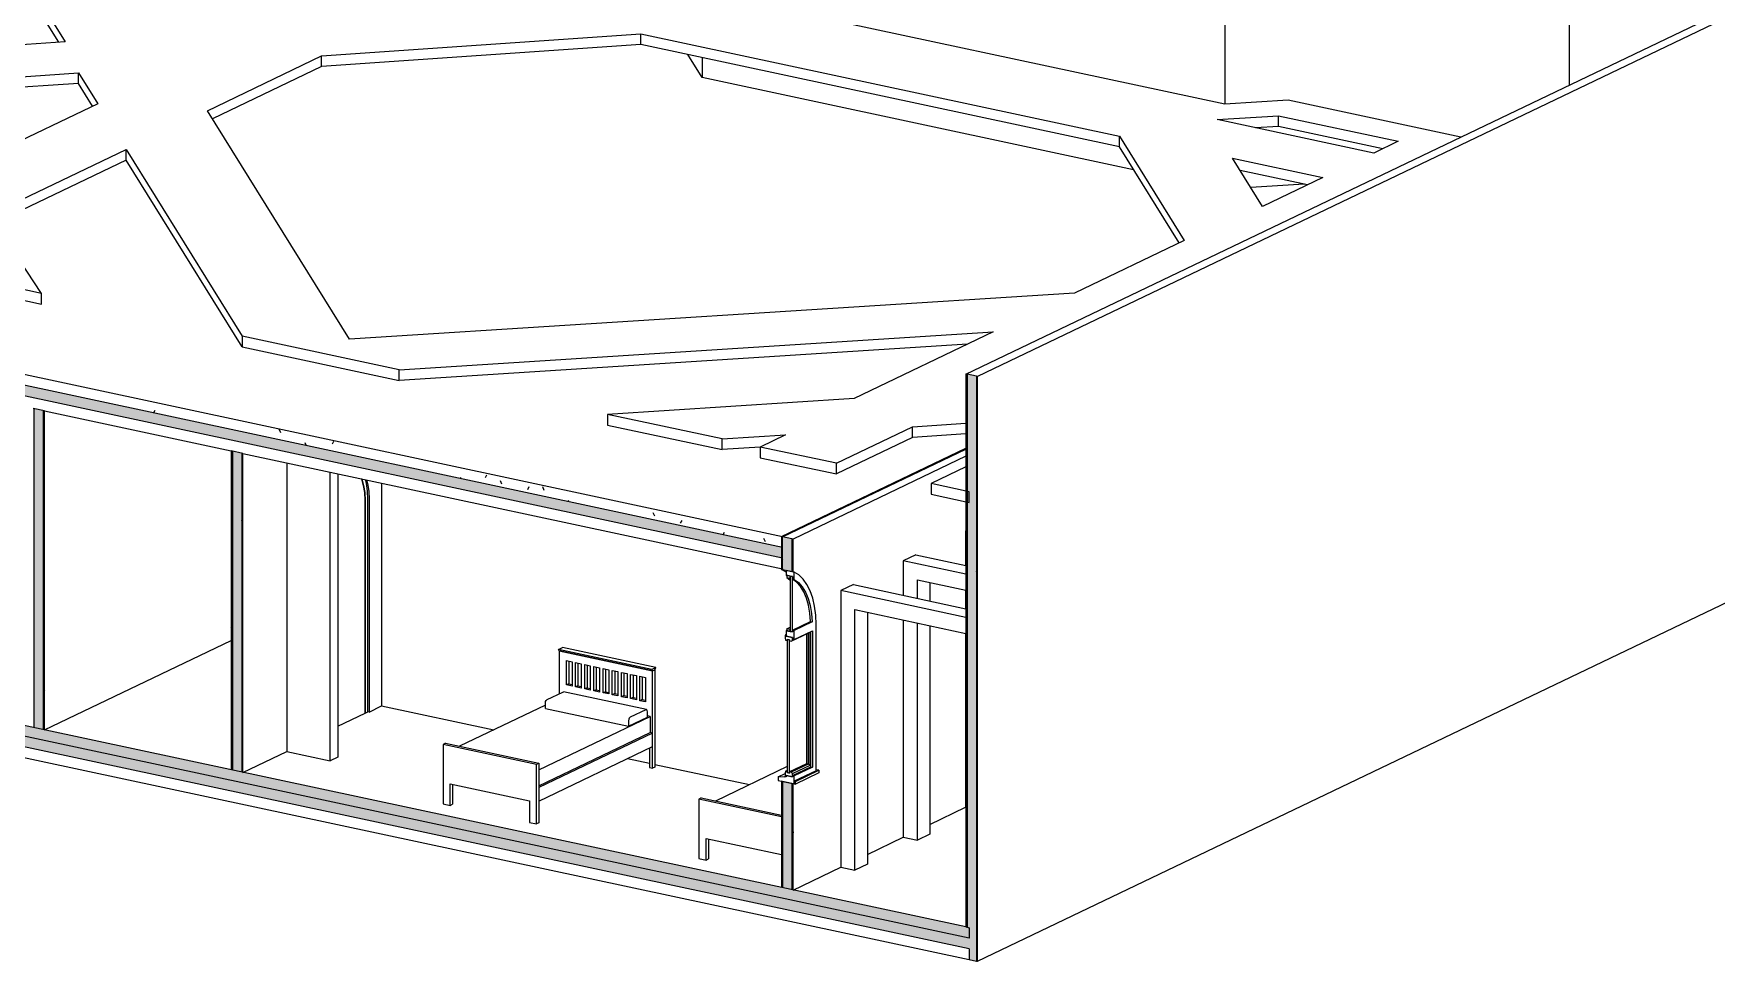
# Model space of a CAD drawing. Header units: millimetres. Extents: x -41144 to 51378, y -11813 to 34443.
# Drawn here: x 27925 to 42914, y -11813 to -3548 of the extents above; entities that cross this region are included whole.
import ezdxf

# ---------------------------------------------------------------- set-up
doc = ezdxf.new("R2010")
doc.units = ezdxf.units.MM
for name, color, linetype, lineweight in [('A-DOOR', 31, 'Continuous', 9), ('A-DOOR-FRAM', 31, 'Continuous', 9), ('A-FLOR', 192, 'Continuous', 9), ('A-FLOR-FNSH', 192, 'Continuous', 35), ('A-FLOR-MCUT', 51, 'Continuous', 9), ('A-FLOR-PATT', 8, 'Continuous', 35), ('A-GENM', 13, 'Continuous', 9), ('A-GLAZ', 151, 'Continuous', 9), ('A-WALL', 113, 'Continuous', 9), ('A-WALL-FNSH', 113, 'Continuous', 25), ('A-WALL-PATT', 111, 'Continuous', 25), ('I-FURN', 30, 'Continuous', 9), ('I-WALL', 2, 'Continuous', 9)]:
    doc.layers.add(name, color=color, linetype=linetype, lineweight=lineweight)
pattern_1 = [(347.928, (15427.83, 18673.52), (675.8373, 47.9656), [28.509, -489.832, -3282.826]), (347.928, (15427.83, 18673.52), (675.8373, 47.9656), [-518.341, 28.509, -489.832, -2764.485]), (347.928, (15427.83, 18673.52), (675.8373, 47.9656), [-1036.682, 28.509, -1008.173, -1727.803]), (347.928, (15427.83, 18673.52), (675.8373, 47.9656), [-2073.364, 28.509, -489.832, -1209.462]), (347.928, (15427.83, 18673.52), (675.8373, 47.9656), [-2591.705, 28.509, -317.052, -863.902]), (347.928, (15427.83, 18673.52), (675.8373, 47.9656), [-2937.266, 28.509, -835.393]), (114.569, (15681.27, 18715.57), (-484.24316, 674.1773), [33.525, -576.015, -3860.418]), (114.569, (15681.27, 18715.57), (-484.24316, 674.1773), [-609.54, 33.525, -576.015, -3250.878]), (114.569, (15681.27, 18715.57), (-484.24316, 674.1773), [-1219.079, 33.525, -1185.555, -2031.799]), (114.569, (15681.27, 18715.57), (-484.24316, 674.1773), [-2438.159, 33.525, -576.015, -1422.259]), (114.569, (15681.27, 18715.57), (-484.24316, 674.1773), [-3047.698, 33.525, -372.835, -1015.899]), (114.569, (15681.27, 18715.57), (-484.24316, 674.1773), [-3454.058, 33.525, -982.375]), (240.39, (15765.75, 19082.52), (-191.5908, -722.1439), [28.211, -484.721, -3248.569]), (240.39, (15765.75, 19082.52), (-191.5908, -722.1439), [-512.932, 28.211, -484.721, -2735.637]), (240.39, (15765.75, 19082.52), (-191.5908, -722.1439), [-1025.864, 28.211, -997.653, -1709.773]), (240.39, (15765.75, 19082.52), (-191.5908, -722.1439), [-2051.728, 28.211, -484.721, -1196.841]), (240.39, (15765.75, 19082.52), (-191.5908, -722.1439), [-2564.66, 28.211, -313.743, -854.887]), (240.39, (15765.75, 19082.52), (-191.5908, -722.1439), [-2906.615, 28.211, -826.675])]

# ---------------------------------------------------------------- blocks, each defined once
blk = doc.blocks.new('Arch - 750 x 2100 mm-239391-3D Section 2')
at = {"layer": 'A-DOOR'}
for p, q in [((30878, -9601), (30878, -7707)), ((30636, -9717), (30878, -9601))]:
    blk.add_line(p, q, dxfattribs=at)
blk.add_polyline3d([(30878, -7707, 0), (30875, -7637, 0), (30864, -7573, 0), (30848, -7516, 0), (30847, -7514, 0)], dxfattribs=at)
at = {"layer": 'A-DOOR-FRAM'}
for p, q in [((30878, -7707), (30878, -9601)), ((30903, -9589), (30903, -7695)), ((30878, -9601), (30903, -9589))]:
    blk.add_line(p, q, dxfattribs=at)
for points in [[(30847, -7514, 0), (30848, -7516, 0), (30864, -7573, 0), (30875, -7637, 0), (30878, -7707, 0)], [(30903, -7695, 0), (30900, -7622, 0), (30889, -7555, 0), (30881, -7520, 0)]]:
    blk.add_polyline3d(points, dxfattribs=at)
blk = doc.blocks.new('Arched _2_ - Arched _2_-211957-3D Section 2')
at = {"layer": 'A-GLAZ', "lineweight": 18}
for p, q in [((34700, -8345), (34628, -8330)), ((34628, -8330), (34628, -8373)), ((34628, -8373), (34685, -8386)), ((34665, -8381), (34633, -8374)), ((34633, -8374), (34633, -8394)), ((34665, -8401), (34665, -8381)), ((34685, -8386), (34665, -8381)), ((34665, -8381), (34665, -8875)), ((34685, -8879), (34685, -8386)), ((34685, -8386), (34685, -8408)), ((34700, -8411), (34700, -8345)), ((34633, -8394), (34665, -8401)), ((34685, -8408), (34700, -8411)), ((34624, -8904), (34619, -8913)), ((34619, -8913), (34619, -8934)), ((34619, -8934), (34624, -8952)), ((34628, -8905), (34624, -8904)), ((34624, -8952), (34638, -8955)), ((34685, -8879), (34628, -8867)), ((34628, -8867), (34628, -8915)), ((34628, -8915), (34628, -8905)), ((34685, -8927), (34628, -8915)), ((34628, -8915), (34685, -8927)), ((34665, -8858), (34633, -8851)), ((34633, -8851), (34633, -8868)), ((34633, -8868), (34665, -8875)), ((34658, -8949), (34638, -8945)), ((34638, -8945), (34638, -10131)), ((34638, -8955), (34638, -8945)), ((34638, -8945), (34658, -8950)), ((34658, -10136), (34658, -8949)), ((34658, -8950), (34658, -8959)), ((34658, -8959), (34673, -8962)), ((34665, -8875), (34665, -8858)), ((34665, -8875), (34685, -8879)), ((34673, -8962), (34685, -8955)), ((34700, -8866), (34685, -8862)), ((34685, -8862), (34685, -8879)), ((34685, -8955), (34685, -8927)), ((34685, -8927), (34685, -8944)), ((34685, -8944), (34700, -8947)), ((34700, -8947), (34700, -8866)), ((34616, -10171), (34556, -10170)), ((34556, -10170), (34556, -10202)), ((34628, -10169), (34616, -10167)), ((34616, -10167), (34616, -10171)), ((34624, -10119), (34619, -10134)), ((34619, -10134), (34619, -10155)), ((34619, -10155), (34624, -10166)), ((34638, -10122), (34624, -10119)), ((34624, -10166), (34628, -10167)), ((34628, -10167), (34628, -10158)), ((34628, -10158), (34685, -10170)), ((34685, -10170), (34628, -10158)), ((34628, -10158), (34628, -10169)), ((34638, -10131), (34638, -10122)), ((34638, -10131), (34658, -10136)), ((34658, -10136), (34638, -10131)), ((34673, -10129), (34658, -10126)), ((34658, -10126), (34658, -10136)), ((34685, -10141), (34673, -10129)), ((34685, -10170), (34685, -10141)), ((34700, -10162), (34685, -10158)), ((34685, -10158), (34685, -10170)), ((34700, -10233), (34700, -10162)), ((34556, -10202), (34700, -10233))]:
    blk.add_line(p, q, dxfattribs=at)
at = {"layer": 'A-GLAZ'}
for p, q in [((34633, -8376), (34628, -8373)), ((34633, -8394), (34665, -8417)), ((34633, -8851), (34665, -8836)), ((34685, -8862), (34846, -8785)), ((34861, -8788), (34700, -8866)), ((34846, -8785), (34861, -8788)), ((34895, -10115), (34895, -8813)), ((34628, -8902), (34624, -8904)), ((34628, -8867), (34633, -8865)), ((34673, -8962), (34824, -8890)), ((34685, -8955), (34841, -8880)), ((34700, -8947), (34862, -8869)), ((34809, -8897), (34809, -10054)), ((34841, -8880), (34824, -8890)), ((34824, -8890), (34824, -10057)), ((34841, -10067), (34841, -8880)), ((34847, -10081), (34847, -8877)), ((34862, -8869), (34862, -10084)), ((34556, -10170), (34619, -10140)), ((34616, -10167), (34623, -10164)), ((34638, -10112), (34624, -10119)), ((34809, -10054), (34658, -10126)), ((34824, -10057), (34673, -10129)), ((34685, -10141), (34841, -10067)), ((34685, -10158), (34847, -10081)), ((34862, -10084), (34700, -10162)), ((34895, -10115), (34700, -10209)), ((34711, -10211), (34920, -10111)), ((34920, -10135), (34711, -10235)), ((34824, -10057), (34809, -10054)), ((34841, -10067), (34824, -10057)), ((34847, -10081), (34862, -10084)), ((34899, -10107), (34895, -10109)), ((34920, -10111), (34899, -10107)), ((34920, -10111), (34920, -10135)), ((34711, -10211), (34700, -10209)), ((34700, -10209), (34700, -10233)), ((34700, -10233), (34711, -10235)), ((34711, -10235), (34711, -10211))]:
    blk.add_line(p, q, dxfattribs=at)
for points in [[(34895, -8813, 0), (34892, -8729, 0), (34882, -8650, 0), (34865, -8577, 0), (34843, -8512, 0), (34814, -8455, 0), (34781, -8408, 0), (34742, -8371, 0), (34700, -8345, 0)], [(34846, -8785, 0), (34840, -8710, 0), (34827, -8640, 0), (34809, -8577, 0), (34785, -8521, 0), (34756, -8474, 0), (34722, -8436, 0), (34685, -8408, 0)], [(34700, -8411, 0), (34737, -8439, 0), (34771, -8477, 0), (34800, -8524, 0), (34824, -8580, 0), (34842, -8644, 0), (34855, -8713, 0), (34861, -8788, 0)]]:
    blk.add_polyline3d(points, dxfattribs=at)
blk = doc.blocks.new('Bed _2_ - 1422 x 1981mm - Double-188209-3D Section 2')
at = {"layer": 'I-FURN'}
for p, q in [((34638, -10078), (33998, -10385)), ((33872, -10358), (33851, -10368)), ((34587, -10525), (33851, -10368)), ((33851, -10368), (33851, -10897)), ((33872, -10358), (34587, -10511)), ((33915, -10911), (33915, -10719)), ((33915, -10719), (34587, -10862)), ((33936, -10723), (33936, -10901)), ((33851, -10897), (33915, -10911)), ((33915, -10911), (33936, -10901))]:
    blk.add_line(p, q, dxfattribs=at)
blk = doc.blocks.new('Bed _2_ - 1422 x 1981mm - Double-V40-3D Section 2')
at = {"layer": 'I-FURN'}
for p, q in [((32600, -9034), (32636, -9017)), ((32607, -9048), (32600, -9034)), ((33431, -9212), (32600, -9034)), ((32607, -9048), (33439, -9226)), ((33439, -9226), (32607, -9048)), ((32607, -9048), (32607, -9429)), ((33468, -9194), (32636, -9017)), ((32671, -9351), (32671, -9134)), ((32671, -9134), (32721, -9145)), ((32692, -9139), (32692, -9341)), ((32721, -9145), (32721, -9361)), ((32752, -9368), (32752, -9152)), ((32752, -9152), (32803, -9162)), ((32774, -9156), (32774, -9358)), ((32803, -9162), (32803, -9379)), ((32834, -9386), (32834, -9169)), ((32834, -9169), (32884, -9180)), ((32855, -9174), (32855, -9376)), ((32884, -9180), (32884, -9396)), ((32916, -9403), (32916, -9187)), ((32916, -9187), (32966, -9197)), ((32937, -9191), (32937, -9393)), ((32966, -9197), (32966, -9414)), ((32998, -9421), (32998, -9204)), ((32998, -9204), (33048, -9215)), ((33019, -9209), (33019, -9411)), ((33048, -9215), (33048, -9431)), ((33080, -9438), (33080, -9222)), ((33080, -9222), (33130, -9232)), ((33101, -9226), (33101, -9428)), ((33130, -9232), (33130, -9449)), ((33162, -9456), (33162, -9239)), ((33162, -9239), (33212, -9250)), ((33183, -9244), (33183, -9446)), ((33212, -9250), (33212, -9466)), ((33243, -9473), (33243, -9257)), ((33243, -9257), (33294, -9267)), ((33265, -9261), (33265, -9463)), ((33294, -9267), (33294, -9484)), ((33325, -9491), (33325, -9274)), ((33325, -9274), (33375, -9285)), ((33346, -9279), (33346, -9481)), ((33375, -9285), (33375, -9501)), ((33468, -9194), (33431, -9212)), ((33431, -9212), (33439, -9226)), ((33439, -9226), (33460, -9216)), ((33439, -9226), (33460, -9216)), ((33439, -10093), (33439, -9226)), ((33460, -9216), (33468, -9194)), ((33460, -9216), (33460, -10082)), ((32499, -9481), (32640, -9414)), ((32640, -9414), (32647, -9413)), ((33384, -9571), (32645, -9413)), ((32692, -9341), (32671, -9351)), ((32721, -9361), (32671, -9351)), ((32692, -9341), (32721, -9347)), ((32774, -9358), (32752, -9368)), ((32803, -9379), (32752, -9368)), ((32774, -9358), (32803, -9364)), ((32855, -9376), (32834, -9386)), ((32884, -9396), (32834, -9386)), ((32855, -9376), (32884, -9382)), ((32937, -9393), (32916, -9403)), ((32966, -9414), (32916, -9403)), ((32937, -9393), (32966, -9399)), ((33019, -9411), (32998, -9421)), ((33048, -9431), (32998, -9421)), ((33019, -9411), (33048, -9417)), ((33101, -9428), (33080, -9438)), ((33130, -9449), (33080, -9438)), ((33101, -9428), (33130, -9434)), ((32484, -9531), (31719, -9897)), ((32484, -9560), (32484, -9512)), ((32484, -9560), (33224, -9718)), ((33183, -9446), (33162, -9456)), ((33212, -9466), (33162, -9456)), ((33183, -9446), (33212, -9452)), ((33379, -9572), (33238, -9639)), ((33265, -9463), (33243, -9473)), ((33294, -9484), (33243, -9473)), ((33265, -9463), (33294, -9469)), ((33346, -9481), (33325, -9491)), ((33375, -9501), (33325, -9491)), ((33346, -9481), (33375, -9487)), ((33393, -9637), (33393, -9589)), ((32426, -10106), (33418, -9631)), ((33224, -9718), (33393, -9637)), ((33224, -9670), (33224, -9718)), ((33418, -9631), (33393, -9625)), ((33418, -9631), (33418, -9775)), ((31594, -9871), (31573, -9881)), ((32404, -10059), (31573, -9881)), ((31573, -9881), (31573, -10410)), ((31594, -9871), (32426, -10049)), ((32426, -10251), (33418, -9775)), ((33439, -9780), (32426, -10265)), ((33439, -9780), (33418, -9775)), ((33439, -9900), (33439, -9780)), ((32426, -10386), (33439, -9900)), ((33410, -9914), (33410, -10086)), ((32426, -10049), (32404, -10059)), ((32404, -10588), (32404, -10059)), ((32426, -10049), (32426, -10578)), ((33410, -10086), (33439, -10093)), ((33460, -10082), (33439, -10093)), ((31636, -10424), (31636, -10231)), ((31636, -10231), (32341, -10382)), ((31657, -10236), (31657, -10414)), ((32426, -10265), (32426, -10386)), ((31573, -10410), (31636, -10424)), ((31636, -10424), (31657, -10414)), ((32341, -10382), (32341, -10575)), ((32341, -10575), (32404, -10588)), ((32426, -10578), (32404, -10588))]:
    blk.add_line(p, q, dxfattribs=at)
for points in [[(32484, -9512, 0), (32486, -9499, 0), (32492, -9488, 0), (32499, -9481, 0)], [(33393, -9589, 0), (33391, -9578, 0), (33386, -9572, 0), (33379, -9572, 0)], [(33238, -9639, 0), (33231, -9646, 0), (33226, -9657, 0), (33224, -9670, 0)]]:
    blk.add_polyline3d(points, dxfattribs=at)
blk = doc.blocks.new('Family1 - Family1-218933-3D Section 2')
at = {"layer": 'A-GENM'}
for p, q in [((27355, -2252), (28205, -3620)), ((28149, -3624), (27355, -2347)), ((38536, -4176), (33880, -3181)), ((30490, -3747), (33335, -3551)), ((33335, -3551), (37597, -4462)), ((33335, -3646), (33335, -3551)), ((28205, -3620), (26530, -3736)), ((29473, -4235), (30490, -3747)), ((33335, -3646), (30490, -3842)), ((30490, -3842), (30490, -3747)), ((37597, -4557), (33335, -3646)), ((26762, -4004), (28324, -3897)), ((28324, -3897), (28496, -4172)), ((28324, -3991), (28324, -3897)), ((30490, -3842), (29518, -4308)), ((28324, -3991), (26822, -4095)), ((28450, -4194), (28324, -3991)), ((28496, -4172), (27265, -4762)), ((39101, -4140), (38536, -4176)), ((40637, -4469), (39101, -4140)), ((30738, -6271), (29473, -4235)), ((38467, -4314), (39014, -4279)), ((39862, -4612), (38467, -4314)), ((39014, -4279), (40081, -4507)), ((39014, -4374), (39014, -4279)), ((37597, -4462), (38174, -5391)), ((37597, -4557), (37597, -4462)), ((39014, -4374), (38808, -4387)), ((39945, -4573), (39014, -4374)), ((27533, -5164), (28750, -4581)), ((28750, -4581), (29783, -6244)), ((28750, -4676), (28750, -4581)), ((38129, -5413), (37597, -4557)), ((40081, -4507), (39862, -4612)), ((28750, -4676), (27580, -5236)), ((29783, -6339), (28750, -4676)), ((38871, -5087), (38604, -4658)), ((38604, -4658), (39408, -4830)), ((39272, -4895), (38672, -4767)), ((39408, -4830), (38871, -5087)), ((27996, -5862), (27533, -5164)), ((38174, -5391), (37196, -5859)), ((37196, -5859), (30738, -6271)), ((31180, -6543), (36473, -6206)), ((36473, -6206), (35233, -6800)), ((36245, -6315), (31180, -6638)), ((35233, -6800), (33037, -6940)), ((35755, -7051), (36230, -7020)), ((34059, -7159), (34622, -7123)), ((34622, -7123), (34397, -7231)), ((35076, -7376), (35755, -7051)), ((35755, -7145), (35076, -7471)), ((35755, -7145), (35755, -7051)), ((36230, -7115), (35755, -7145)), ((34397, -7232), (34059, -7253)), ((36230, -7407), (35919, -7556))]:
    blk.add_line(p, q, dxfattribs=at)
at = {"layer": 'A-GENM', "lineweight": 25}
for p, q in [((27996, -5862), (26899, -5627)), ((26899, -5722), (27996, -5957)), ((27996, -5957), (27996, -5862)), ((31180, -6543), (29783, -6244)), ((29783, -6244), (29783, -6339)), ((29783, -6339), (31180, -6638)), ((31180, -6638), (31180, -6543)), ((34059, -7159), (33037, -6940)), ((33037, -6940), (33037, -7035)), ((33037, -7035), (34059, -7253)), ((34059, -7253), (34059, -7159)), ((35076, -7376), (34397, -7231)), ((34397, -7231), (34397, -7326)), ((34397, -7326), (35076, -7471)), ((35076, -7471), (35076, -7376)), ((36258, -7629), (35919, -7556)), ((35919, -7556), (35919, -7651)), ((36258, -7724), (36258, -7629)), ((35919, -7651), (36258, -7724))]:
    blk.add_line(p, q, dxfattribs=at)
blk = doc.blocks.new('elman - elman-246418-3D Section 2')
at = {"layer": 'A-GENM'}
for p, q in [((36230, -7977), (36227, -7978)), ((36230, -7979), (36227, -7978)), ((36227, -7978), (36227, -8286)), ((35783, -8191), (35672, -8244)), ((35783, -8191), (36230, -8287)), ((36230, -8364), (35672, -8244)), ((35672, -8244), (35672, -8552)), ((35227, -8457), (35116, -8510)), ((36230, -8749), (35116, -8510)), ((35116, -8510), (35116, -10974)), ((35227, -8457), (36230, -8672)), ((35797, -8579), (35797, -8413)), ((35797, -8413), (36230, -8506)), ((35908, -8437), (35908, -8603)), ((36227, -8505), (36227, -8671)), ((35241, -11000), (35241, -8679)), ((35241, -8679), (36230, -8891)), ((35352, -8703), (35352, -10947)), ((35672, -8771), (35672, -10707)), ((35797, -10734), (35797, -8798)), ((35908, -8822), (35908, -10681)), ((36227, -8890), (36227, -10441)), ((36227, -10441), (36230, -10442)), ((35672, -10707), (35797, -10734)), ((35908, -10681), (35797, -10734)), ((35116, -10974), (35241, -11000)), ((35352, -10947), (35241, -11000))]:
    blk.add_line(p, q, dxfattribs=at)

msp = doc.modelspace()

# ---------------------------------------------------------------- hatches: boundary and pattern name
at = {"layer": 'A-FLOR-PATT', "lineweight": 9}
h = msp.add_hatch(dxfattribs=at)
h.set_pattern_fill('FP_2', color=256, style=0, pattern_type=2)
h.set_pattern_definition(pattern_1)
h.paths.add_polyline_path([(34597, -8126), (34597, -8032), (21105, -5146), (21105, -5241), (34019, -8003)], flags=0)
at = {"layer": 'A-FLOR-PATT'}
for points in [[(34597, -8221), (34597, -8126), (21105, -5241), (21105, -5335), (34448, -8189)], [(36260, -11703), (36260, -11608), (21105, -8367), (21105, -8462), (36257, -11703)]]:
    msp.add_hatch(color=256, dxfattribs=at).paths.add_polyline_path(points, flags=0)
at = {"layer": 'A-FLOR-PATT', "lineweight": 9}
h = msp.add_hatch(dxfattribs=at)
h.set_pattern_fill('FP_2', color=256, style=0, pattern_type=2)
h.set_pattern_definition(pattern_1)
h.paths.add_polyline_path([(36260, -11608), (36260, -11514), (21105, -8272), (21105, -8367), (36258, -11608)], flags=0)
at = {"layer": 'A-WALL-PATT', "lineweight": 9}
h = msp.add_hatch(dxfattribs=at)
h.set_pattern_fill('FP_2', color=256, style=0, pattern_type=2)
h.set_pattern_definition(pattern_1)
h.paths.add_polyline_path([(36240, -11509), (36240, -6583), (36230, -6581), (36230, -11507)], flags=0)
at = {"layer": 'A-WALL-PATT'}
for points in [[(36323, -11811), (36323, -6601), (36240, -6583), (36240, -11509), (36260, -11514), (36260, -11798)], [(28013, -9750), (28013, -6908), (27930, -6890), (27930, -9732)], [(29779, -10128), (29779, -7286), (29696, -7268), (29696, -10110)]]:
    msp.add_hatch(color=256, dxfattribs=at).paths.add_polyline_path(points, flags=0)
at = {"layer": 'A-WALL-PATT', "lineweight": 9}
h = msp.add_hatch(dxfattribs=at)
h.set_pattern_fill('FP_2', color=256, style=0, pattern_type=2)
h.set_pattern_definition(pattern_1)
h.paths.add_polyline_path([(36333, -11813), (36333, -6603), (36323, -6601), (36323, -11811)], flags=0)
h = msp.add_hatch(dxfattribs=at)
h.set_pattern_fill('FP_2', color=256, style=0, pattern_type=2)
h.set_pattern_definition(pattern_1)
h.paths.add_polyline_path([(28023, -9752), (28023, -6910), (28013, -6908), (28013, -9750)], flags=0)
h = msp.add_hatch(dxfattribs=at)
h.set_pattern_fill('FP_2', color=256, style=0, pattern_type=2)
h.set_pattern_definition(pattern_1)
h.paths.add_polyline_path([(29696, -10110), (29696, -7268), (29686, -7266), (29686, -10108)], flags=0)
h = msp.add_hatch(dxfattribs=at)
h.set_pattern_fill('FP_2', color=256, style=0, pattern_type=2)
h.set_pattern_definition(pattern_1)
h.paths.add_polyline_path([(29789, -10130), (29789, -7288), (29779, -7286), (29779, -10128)], flags=0)
h = msp.add_hatch(dxfattribs=at)
h.set_pattern_fill('FP_2', color=256, style=0, pattern_type=2)
h.set_pattern_definition(pattern_1)
h.paths.add_polyline_path([(34597, -11158), (34597, -10211), (34587, -10208), (34587, -11156)], flags=0)
h.paths.add_polyline_path([(34597, -8323), (34597, -8032), (34587, -8029), (34587, -8321)], flags=0)
at = {"layer": 'A-WALL-PATT'}
h = msp.add_hatch(color=256, dxfattribs=at)
h.paths.add_polyline_path([(34680, -11176), (34680, -10228), (34597, -10211), (34597, -11158)], flags=0)
h.paths.add_polyline_path([(34680, -8341), (34680, -8049), (34597, -8032), (34597, -8323)], flags=0)
at = {"layer": 'A-WALL-PATT', "lineweight": 9}
h = msp.add_hatch(dxfattribs=at)
h.set_pattern_fill('FP_2', color=256, style=0, pattern_type=2)
h.set_pattern_definition(pattern_1)
h.paths.add_polyline_path([(34690, -11178), (34690, -10231), (34680, -10228), (34680, -11176)], flags=0)
h.paths.add_polyline_path([(34690, -8343), (34690, -8052), (34680, -8049), (34680, -8341)], flags=0)

# ---------------------------------------------------------------- linework, layer by layer
at = {"layer": 'A-FLOR'}
for p, q in [((33880, -3939), (33754, -3735)), ((37724, -4761), (33880, -3939)), ((39244, -4889), (38767, -4920)), ((34597, -8032), (36230, -7249))]:
    msp.add_line(p, q, dxfattribs=at)
at = {"layer": 'A-FLOR-FNSH', "color": 1, "lineweight": 18}
for p, q in [((34597, -8032), (21105, -5146)), ((28023, -6910), (29686, -7266)), ((29789, -7288), (34597, -8316)), ((34597, -8316), (34597, -8032)), ((36230, -11507), (21105, -8272)), ((21105, -8557), (36260, -11798))]:
    msp.add_line(p, q, dxfattribs=at)
at = {"layer": 'A-FLOR-MCUT'}
for p, q in [((34597, -8126), (21105, -5241)), ((34597, -8221), (21105, -5335)), ((36260, -11608), (21105, -8367)), ((36260, -11703), (21105, -8462))]:
    msp.add_line(p, q, dxfattribs=at)
at = {"layer": 'A-WALL'}
for p, q in [((41604, -3004), (41604, -4006)), ((38536, -3199), (38536, -4176)), ((33880, -3762), (33880, -3939)), ((36240, -6583), (36240, -11509)), ((36323, -6601), (36323, -11811)), ((28023, -6910), (27920, -6888)), ((27930, -9732), (27930, -6890)), ((28013, -9750), (28013, -6908)), ((29789, -7288), (29686, -7266)), ((29696, -7268), (29696, -10110)), ((29779, -7286), (29779, -10128)), ((34680, -8049), (34680, -8341)), ((34597, -8316), (34597, -8323)), ((34597, -10211), (34597, -11158)), ((34680, -10228), (34680, -11176)), ((36230, -11507), (36260, -11514)), ((36260, -11514), (36260, -11608)), ((36260, -11703), (36260, -11798))]:
    msp.add_line(p, q, dxfattribs=at)
at = {"layer": 'A-WALL', "color": 1, "lineweight": 18}
for p, q in [((36323, -6601), (36240, -6583)), ((34680, -8049), (34597, -8032)), ((34597, -8323), (34680, -8341)), ((34680, -10228), (34597, -10211)), ((36260, -11798), (36323, -11811))]:
    msp.add_line(p, q, dxfattribs=at)
at = {"layer": 'A-WALL-FNSH', "color": 5, "lineweight": 18}
for p, q in [((36240, -6583), (36230, -6581)), ((36230, -6581), (36230, -11507)), ((36333, -6603), (36323, -6601)), ((36333, -11813), (36333, -6603)), ((28023, -9752), (28023, -6910)), ((29686, -7266), (29686, -10108)), ((29789, -10130), (29789, -7288)), ((34587, -8029), (34587, -8321)), ((34690, -8052), (34680, -8049)), ((34690, -8343), (34690, -8052)), ((34587, -8321), (34597, -8323)), ((34680, -8341), (34690, -8343)), ((34597, -10211), (34587, -10208)), ((34587, -10208), (34587, -11156)), ((34690, -10231), (34680, -10228)), ((34690, -11178), (34690, -10231)), ((36323, -11811), (36333, -11813))]:
    msp.add_line(p, q, dxfattribs=at)
at = {"layer": 'I-WALL'}
for p, q in [((36230, -6581), (47463, -1199)), ((47566, -1221), (36333, -6603)), ((36333, -11813), (51250, -4666)), ((34587, -8029), (36230, -7242)), ((36230, -7314), (34690, -8052)), ((30180, -7371), (30180, -9943)), ((30567, -10026), (30567, -7454)), ((30636, -7469), (30636, -9993)), ((31024, -7552), (31024, -9538)), ((30913, -7697), (30913, -9592)), ((34628, -8346), (34587, -8321)), ((28023, -9752), (29686, -8955)), ((30913, -9592), (30903, -9589)), ((30913, -9592), (31024, -9538)), ((31024, -9538), (32023, -9752)), ((29789, -10130), (30180, -9943)), ((30180, -9943), (30567, -10026)), ((30636, -9993), (30567, -10026)), ((33216, -10007), (33410, -10049)), ((33460, -10059), (34301, -10239)), ((35908, -10594), (36227, -10441)), ((35352, -10861), (35672, -10707)), ((34690, -11178), (35116, -10974))]:
    msp.add_line(p, q, dxfattribs=at)
msp.add_polyline3d([(30891, -7522, 0), (30899, -7557, 0), (30910, -7624, 0), (30913, -7697, 0)], dxfattribs=at)

# ---------------------------------------------------------------- block references
at = {"layer": 'A-DOOR'}
msp.add_blockref('Arch - 750 x 2100 mm-239391-3D Section 2', (0, 0), dxfattribs=at)
at = {"layer": 'A-GENM'}
for name in ['Family1 - Family1-218933-3D Section 2', 'elman - elman-246418-3D Section 2']:
    msp.add_blockref(name, (0, 0), dxfattribs=at)
at = {"layer": 'A-GLAZ'}
msp.add_blockref('Arched _2_ - Arched _2_-211957-3D Section 2', (0, 0), dxfattribs=at)
at = {"layer": 'I-FURN'}
for name in ['Bed _2_ - 1422 x 1981mm - Double-V40-3D Section 2', 'Bed _2_ - 1422 x 1981mm - Double-188209-3D Section 2']:
    msp.add_blockref(name, (0, 0), dxfattribs=at)

doc.saveas('drawing.dxf')
